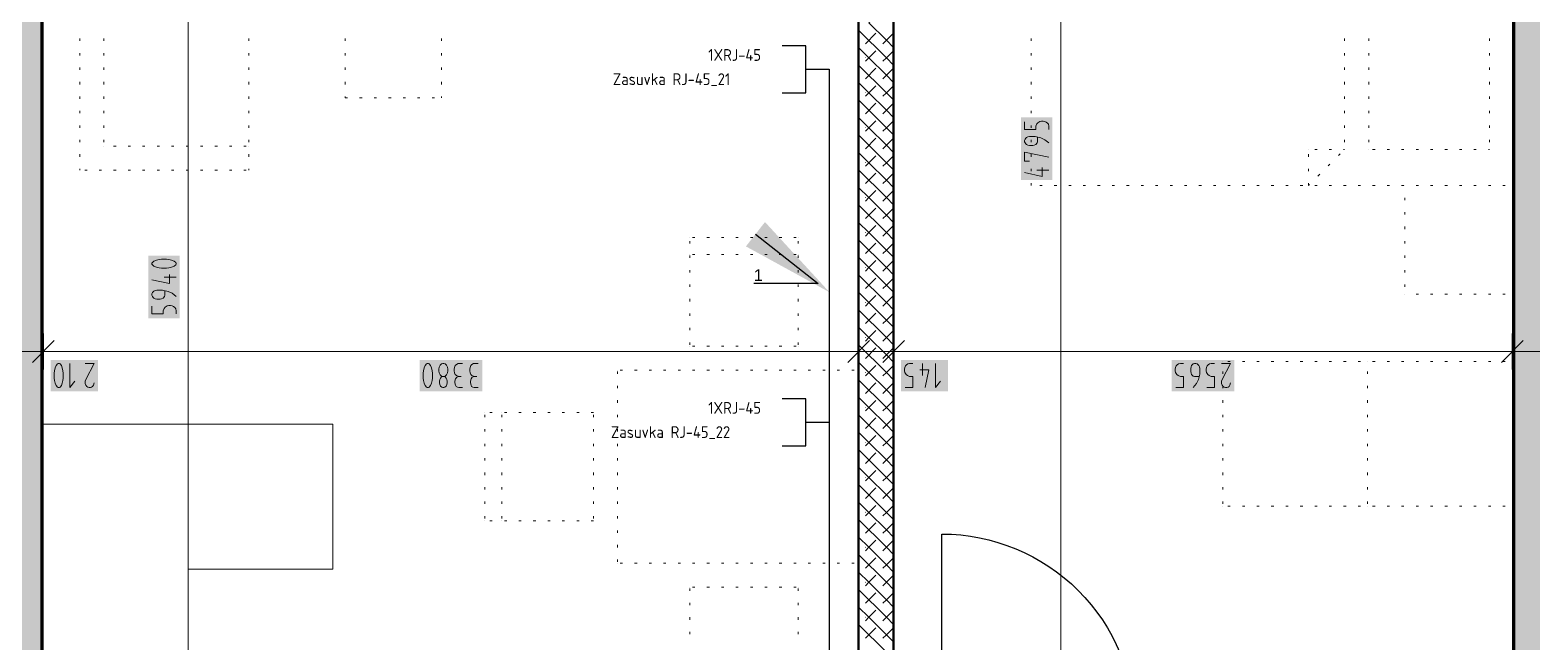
# Model space of a CAD drawing. Header units: millimetres. Extents: x 0 to 594, y 0 to 420.
# Drawn here: x 347 to 410.9, y 294.7 to 320.7 of the extents above; entities that cross this region are included whole.
import ezdxf
from ezdxf import colors
from ezdxf.entities.mleader import LeaderData, LeaderLine
from ezdxf.enums import TextEntityAlignment as Align
from ezdxf.math import Vec2, Vec3

# ---------------------------------------------------------------- set-up
doc = ezdxf.new("R2010")
doc.units = ezdxf.units.MM
doc.header["$LTSCALE"] = 8
for name, color, linetype in [('DESC', 1, 'Continuous'), ('PDF_Dvere', 7, 'Continuous'), ('PDF_Koty delkove', 7, 'Continuous'), ('PDF_Kuchyne', 7, 'Continuous'), ('PDF_Nabytek', 7, 'Continuous'), ('PDF_Pricky zdene', 7, 'Continuous'), ('PDF_Steny obvodove nosne', 7, 'Continuous'), ('RED_2.5mm^2', 1, 'Continuous'), ('SYMS', 7, 'Continuous'), ('TAGS', 160, 'Continuous')]:
    doc.layers.add(name, color=color, linetype=linetype)
doc.styles.add('WD_IEC', font='isocp2.shx', dxfattribs={"width": 0.9, "height": 4})

# ---------------------------------------------------------------- blocks, each defined once
blk = doc.blocks.new('RJ45Zasuvka_')
at = {"layer": 'SYMS'}
for p, q in [((0, 0), (0, 1)), ((-1, 0), (-1, -1)), ((1, 0), (-1, 0)), ((1, -1), (1, 0))]:
    blk.add_line(p, q, dxfattribs=at)
at = {"style": 'WD_IEC'}
for tag, height, p in [('INST', 2.7, (-6.093, 12.868)), ('LOC', 2.7, (-6.093, 9.868)), ('TAG1', 2.5, (-6, 6.828)), ('XREF', 2.7, (-6, -2.915)), ('DESC1', 2.7, (-6, -5.715)), ('DESC2', 2.7, (-6, -8.955)), ('DESC3', 2.7, (-6, -12.195))]:
    blk.add_attdef(tag, text='', height=height, dxfattribs=at).set_placement(p, align=Align.RIGHT)
for tag, p, height, flags in [('MFG', (3.917, 14.122), 1.5, 9), ('CAT', (3.917, 11.622), 1.5, 9), ('X2TERM01', (0, 1), 0.08, 1), ('ASSYCODE', (2.5, -0.75), 1, 1), ('FAMILY', (2.5, -2.25), 1, 1)]:
    blk.add_attdef(tag, p, '', height=height, dxfattribs=dict(at, flags=flags))
at = {"style": 'WD_IEC', "width": 0.8}
blk.add_attdef('TERM01', text='', height=2, rotation=90, dxfattribs=at).set_placement((-1, 1), align=Align.RIGHT)

msp = doc.modelspace()

# ---------------------------------------------------------------- linework, layer by layer
at = {"layer": 'PDF_Dvere', "lineweight": 25}
msp.add_lwpolyline([(385.782, 291.046), (385.782, 299.246, -0.414214), (393.982, 291.046), (393.788, 291.046)], format="xyb", dxfattribs=at)
at = {"layer": 'PDF_Koty delkove', "lineweight": 18}
for points in [[(390.838, 253.839), (390.838, 256.401), (390.838, 259.169), (390.838, 261.649), (390.838, 289.56), (390.838, 291.046), (390.838, 340.194), (390.838, 344.089), (390.838, 360.489)], [(353.751, 253.839), (353.751, 256.453), (353.751, 264.96), (353.751, 266.549), (353.751, 276.286), (353.751, 277.824), (353.751, 279.31), (353.751, 340.194), (353.751, 344.089)], [(389.3, 316.771), (389.3, 316.442), (389.778, 316.442), (389.778, 316.579), (389.813, 316.675), (389.864, 316.73), (389.949, 316.784), (390.017, 316.798), (390.086, 316.798), (390.154, 316.784), (390.222, 316.757), (390.273, 316.716), (390.308, 316.661), (390.325, 316.579), (390.325, 316.442)], [(390.325, 315.867), (390.154, 316.004), (389.983, 316.087), (389.744, 316.141), (389.504, 316.141), (389.437, 316.127), (389.386, 316.1), (389.352, 316.073), (389.317, 316.032), (389.3, 315.976), (389.3, 315.922), (389.317, 315.867), (389.352, 315.826), (389.386, 315.799), (389.437, 315.771), (389.504, 315.757), (389.642, 315.757), (389.709, 315.771), (389.778, 315.799), (389.829, 315.867), (389.847, 315.922), (389.847, 316.114)], [(389.504, 315.1), (389.3, 315.1), (389.3, 315.484), (390.325, 315.265)], [(390.052, 314.827), (390.052, 314.443), (389.3, 314.608)], [(390.325, 314.717), (389.813, 314.717)], [(352.828, 310.93), (352.623, 310.93), (352.521, 310.916), (352.401, 310.889), (352.299, 310.848), (352.23, 310.793), (352.214, 310.765), (352.214, 310.711), (352.23, 310.683), (352.299, 310.629), (352.401, 310.588), (352.521, 310.56)], [(352.521, 310.56), (352.623, 310.546), (352.828, 310.546), (352.93, 310.56), (353.05, 310.588), (353.153, 310.629), (353.221, 310.683), (353.239, 310.711), (353.239, 310.765), (353.221, 310.793), (353.153, 310.848), (353.05, 310.889), (352.93, 310.916), (352.828, 310.93)], [(352.965, 310.273), (352.965, 309.889), (352.214, 310.054)], [(353.239, 309.342), (353.068, 309.479), (352.896, 309.561), (352.658, 309.616), (352.418, 309.616), (352.35, 309.602), (352.299, 309.575), (352.265, 309.547), (352.23, 309.506), (352.214, 309.451), (352.214, 309.397), (352.23, 309.342), (352.265, 309.301), (352.299, 309.274), (352.35, 309.246), (352.418, 309.232), (352.555, 309.232), (352.623, 309.246), (352.691, 309.274), (352.743, 309.342), (352.76, 309.397), (352.76, 309.589)], [(353.239, 310.163), (352.726, 310.163)], [(352.214, 308.931), (352.214, 308.603), (352.691, 308.603), (352.691, 308.74), (352.726, 308.835), (352.777, 308.89), (352.863, 308.945), (352.93, 308.959), (352.999, 308.959), (353.068, 308.945), (353.135, 308.918), (353.186, 308.876), (353.221, 308.822), (353.239, 308.74), (353.239, 308.603)], [(347.601, 307.774), (347.601, 307.005), (347.601, 306.236)], [(382.246, 307.774), (382.246, 307.005), (382.246, 306.236)], [(383.732, 307.774), (383.732, 307.005), (383.732, 306.236)], [(410.023, 307.774), (410.023, 307.005), (410.023, 306.236)], [(348.063, 307.466), (347.14, 306.544)], [(382.707, 307.466), (381.785, 306.544)], [(384.194, 307.466), (383.271, 306.544)], [(410.485, 307.466), (409.562, 306.544)], [(496.84, 307.005), (485.538, 307.005), (476.75, 307.005), (455.328, 307.005), (452.561, 307.005), (441.329, 307.005), (431.804, 307.005), (426.26, 307.005), (422.64, 307.005), (412.176, 307.005), (410.023, 307.005), (405.611, 307.005), (383.732, 307.005), (382.246, 307.005), (347.601, 307.005), (345.449, 307.005), (310.804, 307.005)], [(348.719, 306.492), (348.719, 305.468), (348.938, 305.74)], [(349.377, 306.492), (349.76, 306.492), (349.404, 305.809), (349.377, 305.74), (349.377, 305.638), (349.404, 305.57), (349.445, 305.519), (349.486, 305.484), (349.541, 305.468), (349.595, 305.468), (349.65, 305.484), (349.691, 305.519), (349.732, 305.57), (349.76, 305.671)], [(363.746, 306.081), (363.746, 305.876), (363.76, 305.775), (363.787, 305.655), (363.828, 305.553), (363.883, 305.484), (363.911, 305.468), (363.965, 305.468), (363.993, 305.484), (364.047, 305.553), (364.088, 305.655), (364.116, 305.775), (364.13, 305.876), (364.13, 306.081), (364.116, 306.184), (364.088, 306.304), (364.047, 306.406), (363.993, 306.475), (363.965, 306.492), (363.911, 306.492), (363.883, 306.475)], [(363.883, 306.475), (363.828, 306.406), (363.787, 306.304), (363.76, 306.184), (363.746, 306.081)], [(364.773, 306.099), (364.787, 306.184), (364.787, 306.253), (364.773, 306.338), (364.732, 306.424), (364.677, 306.475), (364.622, 306.492), (364.568, 306.492), (364.513, 306.475), (364.458, 306.424), (364.417, 306.338), (364.403, 306.253)], [(365.416, 306.492), (365.225, 306.492), (365.157, 306.458), (365.101, 306.406), (365.074, 306.321), (365.06, 306.253), (365.06, 306.184), (365.074, 306.099), (365.101, 306.031), (365.157, 305.98), (365.252, 305.945)], [(366.073, 306.492), (365.882, 306.492), (365.814, 306.458), (365.759, 306.406), (365.731, 306.321), (365.717, 306.253), (365.717, 306.184), (365.731, 306.099), (365.759, 306.031), (365.814, 305.98), (365.909, 305.945)], [(384.22, 305.468), (384.549, 305.468), (384.549, 305.945), (384.412, 305.945), (384.317, 305.98), (384.262, 306.031), (384.207, 306.116), (384.193, 306.184), (384.193, 306.253), (384.207, 306.321), (384.234, 306.389), (384.275, 306.44), (384.33, 306.475), (384.412, 306.492)], [(384.412, 306.492), (384.549, 306.492)], [(384.96, 306.492), (384.96, 305.98)], [(385.507, 306.492), (385.507, 305.468), (385.726, 305.74)], [(395.727, 305.468), (396.056, 305.468), (396.056, 305.945), (395.919, 305.945), (395.824, 305.98), (395.769, 306.031), (395.714, 306.116), (395.7, 306.184), (395.7, 306.253), (395.714, 306.321), (395.741, 306.389), (395.783, 306.44), (395.837, 306.475), (395.919, 306.492), (396.056, 306.492)], [(396.398, 306.031), (396.371, 306.081), (396.357, 306.15), (396.357, 306.286), (396.371, 306.355), (396.398, 306.406), (396.426, 306.44), (396.467, 306.475), (396.522, 306.492), (396.576, 306.492), (396.631, 306.475), (396.672, 306.44), (396.699, 306.406), (396.727, 306.355), (396.741, 306.286), (396.741, 306.048), (396.686, 305.809), (396.604, 305.638), (396.467, 305.468)], [(397.042, 305.468), (397.37, 305.468), (397.37, 305.945), (397.233, 305.945), (397.138, 305.98), (397.083, 306.031), (397.028, 306.116), (397.014, 306.184), (397.014, 306.253), (397.028, 306.321), (397.056, 306.389), (397.097, 306.44), (397.151, 306.475), (397.233, 306.492), (397.37, 306.492)], [(397.672, 306.492), (398.055, 306.492), (397.699, 305.809), (397.672, 305.74), (397.672, 305.638), (397.699, 305.57), (397.74, 305.519), (397.781, 305.484), (397.836, 305.468), (397.89, 305.468), (397.945, 305.484), (397.986, 305.519), (398.027, 305.57), (398.055, 305.671)], [(364.403, 306.253), (364.403, 306.184), (364.417, 306.099), (364.458, 306.014), (364.513, 305.963), (364.54, 305.945), (364.65, 305.945), (364.677, 305.963), (364.732, 306.014), (364.773, 306.099)], [(364.65, 305.945), (364.677, 305.928), (364.718, 305.876), (364.745, 305.809), (364.759, 305.74), (364.759, 305.671), (364.745, 305.604), (364.718, 305.535), (364.663, 305.484), (364.622, 305.468), (364.568, 305.468), (364.527, 305.484), (364.472, 305.535), (364.444, 305.604), (364.43, 305.671), (364.43, 305.74), (364.444, 305.809), (364.472, 305.876), (364.513, 305.928), (364.54, 305.945)], [(365.416, 305.468), (365.252, 305.468), (365.197, 305.484), (365.143, 305.519), (365.115, 305.57), (365.088, 305.671), (365.088, 305.74), (365.115, 305.843), (365.17, 305.911), (365.252, 305.945), (365.361, 305.945)], [(366.073, 305.468), (365.909, 305.468), (365.854, 305.484), (365.8, 305.519), (365.772, 305.57), (365.745, 305.671), (365.745, 305.74), (365.772, 305.843), (365.827, 305.911), (365.909, 305.945), (366.018, 305.945)], [(384.85, 306.219), (385.234, 306.219), (385.069, 305.468)], [(396.713, 305.945), (396.522, 305.945), (396.467, 305.963), (396.426, 305.996), (396.398, 306.031)]]:
    msp.add_lwpolyline(points, dxfattribs=at)
msp.add_lwpolyline([(348.062, 306.081), (348.062, 305.876), (348.076, 305.775), (348.103, 305.655), (348.145, 305.553), (348.199, 305.484), (348.227, 305.468), (348.281, 305.468), (348.309, 305.484), (348.363, 305.553), (348.404, 305.655), (348.432, 305.775), (348.446, 305.876), (348.446, 306.081), (348.432, 306.184), (348.404, 306.304), (348.363, 306.406), (348.309, 306.475), (348.281, 306.492), (348.227, 306.492), (348.199, 306.475), (348.145, 306.406), (348.103, 306.304), (348.076, 306.184)], close=True, dxfattribs=at)
at = {"layer": 'PDF_Koty delkove', "color": 7, "lineweight": 18, "true_color": 0xffffff, "transparency": 33554559}
for points in [[(390.479, 314.289), (390.479, 316.951), (389.147, 314.289), (389.147, 316.951)], [(353.392, 308.421), (353.392, 311.083), (352.06, 308.421), (352.06, 311.083)], [(349.914, 306.646), (347.909, 306.646), (349.914, 305.314), (347.909, 305.314)], [(366.255, 306.646), (363.593, 306.646), (366.255, 305.314), (363.593, 305.314)], [(386.045, 306.646), (384.04, 306.646), (386.045, 305.314), (384.04, 305.314)], [(398.209, 306.646), (395.547, 306.646), (398.209, 305.314), (395.547, 305.314)]]:
    msp.add_solid(points, dxfattribs=at)
at = {"layer": 'PDF_Kuchyne', "lineweight": 13}
msp.add_lwpolyline([(347.601, 303.91), (359.901, 303.91), (359.901, 297.76), (353.751, 297.76), (353.751, 285.46), (366, 285.46), (366, 279.31), (347.601, 279.31), (347.601, 285.46)], dxfattribs=at)
at = {"layer": 'PDF_Nabytek', "lineweight": 13}
for points in [[(349.148, 320.205), (349.148, 320.307)], [(350.173, 320.205), (350.173, 320.307)], [(356.323, 320.205), (356.323, 320.307)], [(360.423, 320.205), (360.423, 320.307)], [(364.523, 320.205), (364.523, 320.307)], [(389.575, 320.205), (389.575, 320.307)], [(402.9, 320.205), (402.9, 320.307)], [(403.925, 320.205), (403.925, 320.307)], [(409.05, 320.205), (409.05, 320.307)], [(410.075, 320.205), (410.075, 320.307)], [(349.148, 319.59), (349.148, 319.692)], [(350.173, 319.59), (350.173, 319.692)], [(356.323, 319.59), (356.323, 319.692)], [(360.423, 319.59), (360.423, 319.692)], [(364.523, 319.59), (364.523, 319.692)], [(389.575, 319.59), (389.575, 319.692)], [(402.9, 319.59), (402.9, 319.692)], [(403.925, 319.59), (403.925, 319.692)], [(409.05, 319.59), (409.05, 319.692)], [(410.075, 319.59), (410.075, 319.692)], [(349.148, 318.975), (349.148, 319.077)], [(350.173, 318.975), (350.173, 319.077)], [(356.323, 318.975), (356.323, 319.077)], [(360.423, 318.975), (360.423, 319.077)], [(364.523, 318.975), (364.523, 319.077)], [(389.575, 318.975), (389.575, 319.077)], [(402.9, 318.975), (402.9, 319.077)], [(403.925, 318.975), (403.925, 319.077)], [(409.05, 318.975), (409.05, 319.077)], [(410.075, 318.975), (410.075, 319.077)], [(349.148, 318.36), (349.148, 318.462)], [(350.173, 318.36), (350.173, 318.462)], [(356.323, 318.36), (356.323, 318.462)], [(360.423, 318.36), (360.423, 318.462)], [(364.523, 318.36), (364.523, 318.462)], [(389.575, 318.36), (389.575, 318.462)], [(402.9, 318.36), (402.9, 318.462)], [(403.925, 318.36), (403.925, 318.462)], [(409.05, 318.36), (409.05, 318.462)], [(410.075, 318.36), (410.075, 318.462)], [(349.148, 317.745), (349.148, 317.847)], [(350.173, 317.745), (350.173, 317.847)], [(356.323, 317.745), (356.323, 317.847)], [(360.423, 317.783), (360.423, 317.847)], [(360.423, 317.783), (360.423, 317.783)], [(360.423, 317.783), (360.423, 317.783)], [(360.527, 317.783), (360.425, 317.783)], [(361.142, 317.783), (361.04, 317.783)], [(361.757, 317.783), (361.655, 317.783)], [(362.372, 317.783), (362.27, 317.783)], [(362.987, 317.783), (362.885, 317.783)], [(363.602, 317.783), (363.5, 317.783)], [(364.217, 317.783), (364.115, 317.783)], [(364.523, 317.783), (364.523, 317.847)], [(364.523, 317.783), (364.523, 317.783)], [(364.523, 317.783), (364.523, 317.783)], [(389.575, 317.745), (389.575, 317.847)], [(402.9, 317.745), (402.9, 317.847)], [(403.925, 317.745), (403.925, 317.847)], [(409.05, 317.745), (409.05, 317.847)], [(410.075, 317.745), (410.075, 317.847)], [(349.148, 317.13), (349.148, 317.232)], [(349.148, 316.515), (349.148, 316.617)], [(350.173, 317.13), (350.173, 317.232)], [(350.173, 316.515), (350.173, 316.617)], [(356.323, 317.13), (356.323, 317.232)], [(356.323, 316.515), (356.323, 316.617)], [(389.575, 317.13), (389.575, 317.232)], [(389.575, 316.515), (389.575, 316.617)], [(402.9, 317.13), (402.9, 317.232)], [(402.9, 316.515), (402.9, 316.617)], [(403.925, 317.13), (403.925, 317.232)], [(403.925, 316.515), (403.925, 316.617)], [(409.05, 317.13), (409.05, 317.232)], [(409.05, 316.515), (409.05, 316.617)], [(410.075, 317.13), (410.075, 317.232)], [(410.075, 316.515), (410.075, 316.617)], [(349.148, 315.9), (349.148, 316.002)], [(350.173, 315.9), (350.173, 316.002)], [(356.323, 315.9), (356.323, 316.002)], [(389.575, 315.9), (389.575, 316.002)], [(402.9, 315.9), (402.9, 316.002)], [(403.925, 315.9), (403.925, 316.002)], [(409.05, 315.9), (409.05, 316.002)], [(410.075, 315.9), (410.075, 316.002)], [(349.148, 315.285), (349.148, 315.387)], [(350.173, 315.733), (350.173, 315.733)], [(350.173, 315.733), (350.173, 315.733)], [(350.687, 315.733), (350.585, 315.733)], [(351.302, 315.733), (351.2, 315.733)], [(351.917, 315.733), (351.815, 315.733)], [(352.532, 315.733), (352.43, 315.733)], [(353.147, 315.733), (353.045, 315.733)], [(353.762, 315.733), (353.66, 315.733)], [(354.377, 315.733), (354.275, 315.733)], [(354.992, 315.733), (354.89, 315.733)], [(355.607, 315.733), (355.505, 315.733)], [(356.222, 315.733), (356.12, 315.733)], [(356.323, 315.733), (356.323, 315.733)], [(356.323, 315.285), (356.323, 315.387)], [(389.575, 315.285), (389.575, 315.387)], [(401.362, 315.595), (401.362, 315.595)], [(401.362, 315.595), (401.362, 315.595)], [(401.362, 315.285), (401.362, 315.387)], [(401.732, 315.595), (401.629, 315.595)], [(402.347, 315.595), (402.244, 315.595)], [(402.638, 315.333), (402.71, 315.405)], [(402.9, 315.595), (402.859, 315.595)], [(402.9, 315.595), (402.9, 315.595)], [(402.9, 315.595), (402.9, 315.595)], [(402.9, 315.595), (402.9, 315.595)], [(403.925, 315.595), (403.925, 315.595)], [(403.925, 315.595), (403.925, 315.595)], [(404.192, 315.595), (404.089, 315.595)], [(404.807, 315.595), (404.704, 315.595)], [(405.422, 315.595), (405.319, 315.595)], [(406.037, 315.595), (405.934, 315.595)], [(406.652, 315.595), (406.549, 315.595)], [(407.267, 315.595), (407.164, 315.595)], [(407.882, 315.595), (407.779, 315.595)], [(408.497, 315.595), (408.394, 315.595)], [(409.05, 315.595), (409.009, 315.595)], [(409.05, 315.595), (409.05, 315.595)], [(409.05, 315.595), (409.05, 315.595)], [(410.075, 315.285), (410.075, 315.387)], [(349.148, 314.708), (349.148, 314.772)], [(349.148, 314.708), (349.148, 314.708)], [(349.148, 314.708), (349.148, 314.708)], [(349.457, 314.708), (349.355, 314.708)], [(350.072, 314.708), (349.97, 314.708)], [(350.687, 314.708), (350.585, 314.708)], [(351.302, 314.708), (351.2, 314.708)], [(351.917, 314.708), (351.815, 314.708)], [(352.532, 314.708), (352.43, 314.708)], [(353.147, 314.708), (353.045, 314.708)], [(353.762, 314.708), (353.66, 314.708)], [(354.377, 314.708), (354.275, 314.708)], [(354.992, 314.708), (354.89, 314.708)], [(355.607, 314.708), (355.505, 314.708)], [(356.222, 314.708), (356.12, 314.708)], [(356.323, 314.708), (356.323, 314.772)], [(356.323, 314.708), (356.323, 314.708)], [(356.323, 314.708), (356.323, 314.708)], [(389.575, 314.67), (389.575, 314.772)], [(401.362, 314.67), (401.362, 314.772)], [(402.203, 314.898), (402.275, 314.97)], [(410.075, 314.67), (410.075, 314.772)], [(389.575, 314.057), (389.575, 314.157)], [(389.575, 314.057), (389.575, 314.057)], [(389.575, 314.057), (389.575, 314.057)], [(390.047, 314.057), (389.944, 314.057)], [(390.662, 314.057), (390.559, 314.057)], [(391.277, 314.057), (391.174, 314.057)], [(391.892, 314.057), (391.789, 314.057)], [(392.507, 314.057), (392.404, 314.057)], [(393.122, 314.057), (393.019, 314.057)], [(393.737, 314.057), (393.634, 314.057)], [(394.352, 314.057), (394.249, 314.057)], [(394.967, 314.057), (394.864, 314.057)], [(395.582, 314.057), (395.479, 314.057)], [(396.197, 314.057), (396.094, 314.057)], [(396.812, 314.057), (396.709, 314.057)], [(397.427, 314.057), (397.324, 314.057)], [(398.042, 314.057), (397.939, 314.057)], [(398.657, 314.057), (398.554, 314.057)], [(399.272, 314.057), (399.169, 314.057)], [(399.887, 314.057), (399.784, 314.057)], [(400.502, 314.057), (400.399, 314.057)], [(401.117, 314.057), (401.014, 314.057)], [(401.406, 314.101), (401.362, 314.057), (401.362, 314.157)], [(401.362, 314.057), (401.362, 314.057)], [(401.362, 314.057), (401.362, 314.057)], [(401.732, 314.057), (401.629, 314.057)], [(401.768, 314.463), (401.841, 314.536)], [(402.347, 314.057), (402.244, 314.057)], [(402.962, 314.057), (402.859, 314.057)], [(403.577, 314.057), (403.474, 314.057)], [(404.192, 314.057), (404.089, 314.057)], [(404.807, 314.057), (404.704, 314.057)], [(405.422, 314.057), (405.319, 314.057)], [(405.462, 314.055), (405.462, 314.057)], [(405.462, 314.057), (405.462, 314.057)], [(406.037, 314.057), (405.934, 314.057)], [(406.652, 314.057), (406.549, 314.057)], [(407.267, 314.057), (407.164, 314.057)], [(407.882, 314.057), (407.779, 314.057)], [(408.497, 314.057), (408.394, 314.057)], [(409.112, 314.057), (409.009, 314.057)], [(409.727, 314.057), (409.624, 314.057)], [(410.075, 314.057), (410.075, 314.157)], [(410.075, 314.057), (410.075, 314.057)], [(410.075, 314.057), (410.075, 314.057)], [(410.075, 314.055), (410.075, 314.057)], [(410.075, 314.057), (410.075, 314.057)], [(405.462, 313.44), (405.462, 313.542)], [(410.075, 313.44), (410.075, 313.542)], [(405.462, 312.825), (405.462, 312.927)], [(410.075, 312.825), (410.075, 312.927)], [(405.462, 312.21), (405.462, 312.312)], [(410.075, 312.21), (410.075, 312.312)], [(375.067, 311.851), (375.067, 311.851)], [(375.067, 311.851), (375.067, 311.851)], [(375.067, 311.595), (375.067, 311.697)], [(375.287, 311.851), (375.185, 311.851)], [(375.902, 311.851), (375.8, 311.851)], [(376.517, 311.851), (376.415, 311.851)], [(377.132, 311.851), (377.03, 311.851)], [(377.747, 311.851), (377.645, 311.851)], [(378.362, 311.851), (378.26, 311.851)], [(378.977, 311.851), (378.875, 311.851)], [(379.592, 311.851), (379.49, 311.851)], [(379.679, 311.851), (379.679, 311.851)], [(379.679, 311.851), (379.679, 311.851)], [(379.679, 311.595), (379.679, 311.697)], [(405.462, 311.595), (405.462, 311.697)], [(410.075, 311.595), (410.075, 311.697)], [(375.067, 311.133), (375.067, 311.133)], [(375.067, 310.98), (375.067, 311.082)], [(375.287, 311.133), (375.185, 311.133)], [(375.902, 311.133), (375.8, 311.133)], [(376.517, 311.133), (376.415, 311.133)], [(377.132, 311.133), (377.03, 311.133)], [(377.747, 311.133), (377.645, 311.133)], [(378.362, 311.133), (378.26, 311.133)], [(378.977, 311.133), (378.875, 311.133)], [(379.592, 311.133), (379.49, 311.133)], [(379.679, 311.133), (379.679, 311.133)], [(379.679, 310.98), (379.679, 311.082)], [(405.462, 310.98), (405.462, 311.082)], [(410.075, 310.98), (410.075, 311.082)], [(375.067, 310.365), (375.067, 310.467)], [(379.679, 310.365), (379.679, 310.467)], [(405.462, 310.365), (405.462, 310.467)], [(410.075, 310.365), (410.075, 310.467)], [(375.067, 309.75), (375.067, 309.852)], [(379.679, 309.75), (379.679, 309.852)], [(405.462, 309.75), (405.462, 309.852)], [(410.075, 309.75), (410.075, 309.852)], [(375.067, 309.135), (375.067, 309.237)], [(379.679, 309.135), (379.679, 309.237)], [(405.462, 309.445), (405.462, 309.445)], [(405.462, 309.445), (405.462, 309.445)], [(406.037, 309.445), (405.934, 309.445)], [(406.652, 309.445), (406.549, 309.445)], [(407.267, 309.445), (407.164, 309.445)], [(407.882, 309.445), (407.779, 309.445)], [(408.497, 309.445), (408.394, 309.445)], [(409.112, 309.445), (409.009, 309.445)], [(409.727, 309.445), (409.624, 309.445)], [(410.075, 309.445), (410.075, 309.445)], [(410.075, 309.445), (410.075, 309.445)], [(375.067, 308.52), (375.067, 308.622)], [(379.679, 308.52), (379.679, 308.622)], [(375.067, 307.905), (375.067, 308.007)], [(379.679, 307.905), (379.679, 308.007)], [(375.067, 307.29), (375.067, 307.392)], [(375.067, 307.238), (375.067, 307.238)], [(375.067, 307.238), (375.067, 307.238)], [(375.287, 307.238), (375.185, 307.238)], [(375.902, 307.238), (375.8, 307.238)], [(376.517, 307.238), (376.415, 307.238)], [(377.132, 307.238), (377.03, 307.238)], [(377.747, 307.238), (377.645, 307.238)], [(378.362, 307.238), (378.26, 307.238)], [(378.977, 307.238), (378.875, 307.238)], [(379.592, 307.238), (379.49, 307.238)], [(379.679, 307.29), (379.679, 307.392)], [(379.679, 307.238), (379.679, 307.238)], [(379.679, 307.238), (379.679, 307.238)], [(397.723, 306.575), (397.723, 306.575)], [(397.723, 306.575), (397.723, 306.575)], [(397.723, 306.575), (397.723, 306.575)], [(398.042, 306.575), (397.939, 306.575)], [(398.657, 306.575), (398.554, 306.575)], [(399.272, 306.575), (399.169, 306.575)], [(399.887, 306.575), (399.784, 306.575)], [(400.502, 306.575), (400.399, 306.575)], [(401.117, 306.575), (401.014, 306.575)], [(401.732, 306.575), (401.629, 306.575)], [(402.347, 306.575), (402.244, 306.575)], [(402.962, 306.575), (402.859, 306.575)], [(403.577, 306.575), (403.474, 306.575)], [(403.873, 306.575), (403.873, 306.575)], [(404.192, 306.575), (404.089, 306.575)], [(404.807, 306.575), (404.704, 306.575)], [(405.422, 306.575), (405.319, 306.575)], [(406.037, 306.575), (405.934, 306.575)], [(406.652, 306.575), (406.549, 306.575)], [(407.267, 306.575), (407.164, 306.575)], [(407.882, 306.575), (407.779, 306.575)], [(408.497, 306.575), (408.394, 306.575)], [(409.112, 306.575), (409.009, 306.575)], [(409.727, 306.575), (409.624, 306.575)], [(410.023, 306.575), (410.023, 306.575)], [(371.996, 306.213), (371.996, 306.213)], [(371.996, 306.213), (371.996, 306.213)], [(371.996, 306.06), (371.996, 306.162)], [(372.212, 306.213), (372.11, 306.213)], [(372.827, 306.213), (372.725, 306.213)], [(373.442, 306.213), (373.34, 306.213)], [(374.057, 306.213), (373.955, 306.213)], [(374.672, 306.213), (374.57, 306.213)], [(375.287, 306.213), (375.185, 306.213)], [(375.902, 306.213), (375.8, 306.213)], [(376.517, 306.213), (376.415, 306.213)], [(377.132, 306.213), (377.03, 306.213)], [(377.747, 306.213), (377.645, 306.213)], [(378.362, 306.213), (378.26, 306.213)], [(378.977, 306.213), (378.875, 306.213)], [(379.592, 306.213), (379.49, 306.213)], [(380.207, 306.213), (380.105, 306.213)], [(380.822, 306.213), (380.72, 306.213)], [(381.437, 306.213), (381.335, 306.213)], [(382.052, 306.213), (381.95, 306.213)], [(382.246, 306.213), (382.246, 306.213)], [(382.246, 306.213), (382.246, 306.213)], [(382.246, 306.06), (382.246, 306.162)], [(403.873, 306.06), (403.873, 306.162)], [(371.996, 305.445), (371.996, 305.547)], [(382.246, 305.445), (382.246, 305.547)], [(403.873, 305.445), (403.873, 305.547)], [(371.996, 304.83), (371.996, 304.932)], [(382.246, 304.83), (382.246, 304.932)], [(403.873, 304.83), (403.873, 304.932)], [(366.359, 304.419), (366.359, 304.419)], [(366.359, 304.419), (366.359, 304.419)], [(366.359, 304.215), (366.359, 304.317)], [(366.677, 304.419), (366.575, 304.419)], [(367.076, 304.419), (367.076, 304.419)], [(367.076, 304.215), (367.076, 304.317)], [(367.292, 304.419), (367.19, 304.419)], [(367.907, 304.419), (367.805, 304.419)], [(368.522, 304.419), (368.42, 304.419)], [(369.137, 304.419), (369.035, 304.419)], [(369.752, 304.419), (369.65, 304.419)], [(370.367, 304.419), (370.265, 304.419)], [(370.971, 304.419), (370.88, 304.419)], [(370.971, 304.419), (370.971, 304.419)], [(370.971, 304.215), (370.971, 304.317)], [(371.996, 304.215), (371.996, 304.317)], [(382.246, 304.215), (382.246, 304.317)], [(403.873, 304.215), (403.873, 304.317)], [(366.359, 303.6), (366.359, 303.702)], [(367.076, 303.6), (367.076, 303.702)], [(370.971, 303.6), (370.971, 303.702)], [(371.996, 303.6), (371.996, 303.702)], [(382.246, 303.6), (382.246, 303.702)], [(403.873, 303.6), (403.873, 303.702)], [(366.359, 302.985), (366.359, 303.087)], [(367.076, 302.985), (367.076, 303.087)], [(370.971, 302.985), (370.971, 303.087)], [(371.996, 302.985), (371.996, 303.087)], [(382.246, 302.985), (382.246, 303.087)], [(403.873, 302.985), (403.873, 303.087)], [(366.359, 302.37), (366.359, 302.472)], [(367.076, 302.37), (367.076, 302.472)], [(370.971, 302.37), (370.971, 302.472)], [(371.996, 302.37), (371.996, 302.472)], [(382.246, 302.37), (382.246, 302.472)], [(403.873, 302.37), (403.873, 302.472)], [(366.359, 301.755), (366.359, 301.857)], [(367.076, 301.755), (367.076, 301.857)], [(370.971, 301.755), (370.971, 301.857)], [(371.996, 301.755), (371.996, 301.857)], [(382.246, 301.755), (382.246, 301.857)], [(403.873, 301.755), (403.873, 301.857)], [(366.359, 301.14), (366.359, 301.242)], [(367.076, 301.14), (367.076, 301.242)], [(370.971, 301.14), (370.971, 301.242)], [(371.996, 301.14), (371.996, 301.242)], [(382.246, 301.14), (382.246, 301.242)], [(403.873, 301.14), (403.873, 301.242)], [(366.359, 300.525), (366.359, 300.627)], [(366.359, 299.91), (366.359, 300.012)], [(367.076, 300.525), (367.076, 300.627)], [(367.076, 299.91), (367.076, 300.012)], [(370.971, 300.525), (370.971, 300.627)], [(370.971, 299.91), (370.971, 300.012)], [(371.996, 300.525), (371.996, 300.627)], [(371.996, 299.91), (371.996, 300.012)], [(382.246, 300.525), (382.246, 300.627)], [(382.246, 299.91), (382.246, 300.012)], [(397.723, 300.425), (397.723, 300.425)], [(397.723, 300.425), (397.723, 300.425)], [(397.723, 300.425), (397.723, 300.425)], [(398.042, 300.425), (397.939, 300.425)], [(398.657, 300.425), (398.554, 300.425)], [(399.272, 300.425), (399.169, 300.425)], [(399.887, 300.425), (399.784, 300.425)], [(400.502, 300.425), (400.399, 300.425)], [(401.117, 300.425), (401.014, 300.425)], [(401.732, 300.425), (401.629, 300.425)], [(402.347, 300.425), (402.244, 300.425)], [(402.962, 300.425), (402.859, 300.425)], [(403.577, 300.425), (403.474, 300.425)], [(403.873, 300.525), (403.873, 300.627)], [(403.873, 300.425), (403.873, 300.425)], [(404.192, 300.425), (404.089, 300.425)], [(404.807, 300.425), (404.704, 300.425)], [(405.422, 300.425), (405.319, 300.425)], [(406.037, 300.425), (405.934, 300.425)], [(406.652, 300.425), (406.549, 300.425)], [(407.267, 300.425), (407.164, 300.425)], [(407.882, 300.425), (407.779, 300.425)], [(408.497, 300.425), (408.394, 300.425)], [(409.112, 300.425), (409.009, 300.425)], [(409.727, 300.425), (409.624, 300.425)], [(410.023, 300.425), (410.023, 300.425)], [(366.359, 299.807), (366.359, 299.807)], [(366.359, 299.807), (366.359, 299.807)], [(366.677, 299.807), (366.575, 299.807)], [(367.076, 299.807), (367.076, 299.807)], [(367.292, 299.807), (367.19, 299.807)], [(367.907, 299.807), (367.805, 299.807)], [(368.522, 299.807), (368.42, 299.807)], [(369.137, 299.807), (369.035, 299.807)], [(369.752, 299.807), (369.65, 299.807)], [(370.367, 299.807), (370.265, 299.807)], [(370.971, 299.807), (370.88, 299.807)], [(370.971, 299.807), (370.971, 299.807)], [(370.971, 299.807), (370.971, 299.807)], [(371.996, 299.295), (371.996, 299.397)], [(382.246, 299.295), (382.246, 299.397)], [(371.996, 298.68), (371.996, 298.782)], [(382.246, 298.68), (382.246, 298.782)], [(371.996, 298.065), (371.996, 298.167)], [(382.246, 298.065), (382.246, 298.167)], [(371.996, 298.013), (371.996, 298.013)], [(371.996, 298.013), (371.996, 298.013)], [(372.212, 298.013), (372.11, 298.013)], [(372.827, 298.013), (372.725, 298.013)], [(373.442, 298.013), (373.34, 298.013)], [(374.057, 298.013), (373.955, 298.013)], [(374.672, 298.013), (374.57, 298.013)], [(375.287, 298.013), (375.185, 298.013)], [(375.902, 298.013), (375.8, 298.013)], [(376.517, 298.013), (376.415, 298.013)], [(377.132, 298.013), (377.03, 298.013)], [(377.747, 298.013), (377.645, 298.013)], [(378.362, 298.013), (378.26, 298.013)], [(378.977, 298.013), (378.875, 298.013)], [(379.592, 298.013), (379.49, 298.013)], [(380.207, 298.013), (380.105, 298.013)], [(380.822, 298.013), (380.72, 298.013)], [(381.437, 298.013), (381.335, 298.013)], [(382.052, 298.013), (381.95, 298.013)], [(382.246, 298.013), (382.246, 298.013)], [(382.246, 298.013), (382.246, 298.013)], [(375.067, 296.988), (375.067, 296.988)], [(375.067, 296.988), (375.067, 296.988)], [(375.067, 296.835), (375.067, 296.937)], [(375.287, 296.988), (375.185, 296.988)], [(375.902, 296.988), (375.8, 296.988)], [(376.517, 296.988), (376.415, 296.988)], [(377.132, 296.988), (377.03, 296.988)], [(377.747, 296.988), (377.645, 296.988)], [(378.362, 296.988), (378.26, 296.988)], [(378.977, 296.988), (378.875, 296.988)], [(379.592, 296.988), (379.49, 296.988)], [(379.679, 296.988), (379.679, 296.988)], [(379.679, 296.988), (379.679, 296.988)], [(379.679, 296.835), (379.679, 296.937)], [(375.067, 296.22), (375.067, 296.322)], [(379.679, 296.22), (379.679, 296.322)], [(375.067, 295.605), (375.067, 295.707)], [(379.679, 295.605), (379.679, 295.707)], [(375.067, 294.99), (375.067, 295.092)], [(379.679, 294.99), (379.679, 295.092)]]:
    msp.add_lwpolyline(points, dxfattribs=at)
for points in [[(397.723, 306.162), (397.723, 306.06)], [(397.723, 305.547), (397.723, 305.445)], [(397.723, 304.932), (397.723, 304.83)], [(397.723, 304.317), (397.723, 304.215)], [(397.723, 303.702), (397.723, 303.6)], [(397.723, 303.087), (397.723, 302.985)], [(397.723, 302.472), (397.723, 302.37)], [(397.723, 301.857), (397.723, 301.755)], [(397.723, 301.242), (397.723, 301.14)], [(397.723, 300.627), (397.723, 300.525)]]:
    msp.add_lwpolyline(points, close=True, dxfattribs=at)
at = {"layer": 'PDF_Pricky zdene', "lineweight": 50}
msp.add_lwpolyline([(383.732, 291.046), (383.732, 340.194), (383.732, 340.348), (382.246, 340.348), (382.246, 340.194), (382.246, 291.046), (383.732, 291.046)], close=True, dxfattribs=at)
at = {"layer": 'PDF_Pricky zdene', "lineweight": 9}
for points in [[(383.425, 320.233), (382.682, 320.976), (382.979, 321.273)], [(383.425, 319.49), (382.246, 320.668)], [(382.533, 320.084), (382.979, 320.53)], [(383.425, 320.233), (383.722, 320.53)], [(382.682, 319.49), (382.246, 319.925)], [(383.732, 319.925), (383.425, 320.233), (383.276, 320.084)], [(383.425, 318.003), (382.246, 319.182)], [(382.533, 319.341), (382.682, 319.49)], [(383.425, 318.747), (382.682, 319.49), (382.979, 319.787)], [(383.276, 319.341), (383.425, 319.49)], [(383.732, 319.182), (383.425, 319.49), (383.722, 319.787)], [(382.533, 318.598), (382.979, 319.044)], [(383.732, 318.439), (383.425, 318.747), (383.276, 318.598)], [(383.425, 318.747), (383.722, 319.044)], [(382.682, 318.003), (382.246, 318.439)], [(382.533, 317.855), (382.682, 318.003)], [(382.682, 318.003), (382.979, 318.301)], [(383.425, 317.26), (382.682, 318.003)], [(383.276, 317.855), (383.425, 318.003)], [(383.732, 317.696), (383.425, 318.003), (383.722, 318.301)], [(383.425, 316.517), (382.246, 317.696)], [(382.533, 317.112), (382.979, 317.558)], [(383.732, 316.953), (383.425, 317.26), (383.276, 317.112)], [(383.425, 317.26), (383.722, 317.558)], [(382.682, 316.517), (382.246, 316.953)], [(383.425, 315.774), (382.682, 316.517), (382.979, 316.814)], [(383.732, 316.21), (383.425, 316.517), (383.722, 316.814)], [(383.732, 314.723), (383.425, 315.031), (382.246, 316.21)], [(382.533, 316.369), (382.682, 316.517)], [(382.533, 315.625), (382.979, 316.071)], [(383.276, 316.369), (383.425, 316.517)], [(383.425, 315.774), (383.722, 316.071)], [(382.682, 315.031), (382.246, 315.467)], [(382.682, 315.031), (382.979, 315.328)], [(383.732, 315.467), (383.425, 315.774), (383.276, 315.625)], [(383.425, 315.031), (383.722, 315.328)], [(383.732, 313.237), (383.425, 313.545), (382.246, 314.723)], [(382.533, 314.882), (382.682, 315.031)], [(383.425, 314.288), (382.682, 315.031)], [(383.276, 314.882), (383.425, 315.031)], [(382.533, 314.139), (382.979, 314.585)], [(383.732, 313.98), (383.425, 314.288), (383.276, 314.139)], [(383.425, 314.288), (383.722, 314.585)], [(382.682, 313.545), (382.246, 313.98)], [(382.533, 313.396), (382.682, 313.545), (382.979, 313.842)], [(383.425, 312.802), (382.682, 313.545)], [(383.276, 313.396), (383.425, 313.545), (383.722, 313.842)], [(383.732, 311.751), (383.425, 312.058), (382.246, 313.237)], [(382.533, 312.653), (382.979, 313.099)], [(383.732, 312.494), (383.425, 312.802), (383.276, 312.653)], [(383.425, 312.802), (383.722, 313.099)], [(383.425, 311.315), (382.682, 312.058), (382.246, 312.494)], [(382.533, 311.91), (382.682, 312.058), (382.979, 312.356)], [(383.276, 311.91), (383.425, 312.058), (383.722, 312.356)], [(383.732, 310.265), (383.425, 310.572), (382.246, 311.751)], [(382.533, 311.167), (382.979, 311.613)], [(383.425, 311.315), (383.722, 311.613)], [(383.425, 309.829), (382.682, 310.572), (382.246, 311.008)], [(382.533, 310.424), (382.682, 310.572), (382.979, 310.869)], [(383.732, 311.008), (383.425, 311.315), (383.276, 311.167)], [(383.276, 310.424), (383.425, 310.572), (383.722, 310.869)], [(383.732, 308.779), (383.425, 309.086), (382.246, 310.265)], [(382.533, 309.681), (382.979, 310.126)], [(383.732, 309.522), (383.425, 309.829), (383.276, 309.681)], [(383.425, 309.829), (383.722, 310.126)], [(383.425, 308.343), (382.682, 309.086), (382.246, 309.522)], [(382.533, 308.937), (382.682, 309.086), (382.979, 309.383)], [(383.276, 308.937), (383.425, 309.086), (383.722, 309.383)], [(383.732, 307.292), (383.425, 307.6), (382.246, 308.779)], [(382.533, 308.194), (382.979, 308.64)], [(383.732, 308.035), (383.425, 308.343), (383.276, 308.194)], [(383.425, 308.343), (383.722, 308.64)], [(383.425, 306.857), (382.682, 307.6), (382.246, 308.035)], [(382.533, 307.451), (382.682, 307.6), (382.979, 307.897)], [(383.276, 307.451), (383.425, 307.6), (383.722, 307.897)], [(383.732, 305.806), (383.425, 306.114), (382.246, 307.292)], [(382.533, 306.708), (382.979, 307.154)], [(383.425, 306.857), (383.722, 307.154)], [(383.425, 305.37), (382.682, 306.114), (382.246, 306.549)], [(382.533, 305.965), (382.682, 306.114), (382.979, 306.411)], [(383.732, 306.549), (383.425, 306.857), (383.276, 306.708)], [(383.276, 305.965), (383.425, 306.114), (383.722, 306.411)], [(383.732, 304.32), (383.425, 304.627), (382.246, 305.806)], [(382.533, 305.222), (382.979, 305.668)], [(383.732, 305.063), (383.425, 305.37), (383.276, 305.222)], [(383.425, 305.37), (383.722, 305.668)], [(383.425, 303.884), (382.682, 304.627), (382.246, 305.063)], [(382.533, 304.479), (382.682, 304.627), (382.979, 304.925)], [(383.276, 304.479), (383.425, 304.627), (383.722, 304.925)], [(383.732, 302.834), (383.425, 303.141), (382.246, 304.32)], [(382.533, 303.736), (382.979, 304.181)], [(383.732, 303.577), (383.425, 303.884), (383.276, 303.736)], [(383.425, 303.884), (383.722, 304.181)], [(383.425, 302.398), (382.682, 303.141), (382.246, 303.577)], [(382.533, 302.992), (382.682, 303.141), (382.979, 303.438)], [(383.276, 302.992), (383.425, 303.141), (383.722, 303.438)], [(383.732, 301.347), (383.425, 301.655), (382.246, 302.834)], [(382.533, 302.249), (382.979, 302.695)], [(383.425, 302.398), (383.722, 302.695)], [(383.425, 300.912), (382.682, 301.655), (382.246, 302.09)], [(382.533, 301.506), (382.682, 301.655), (382.979, 301.952)], [(383.732, 302.09), (383.425, 302.398), (383.276, 302.249)], [(383.276, 301.506), (383.425, 301.655), (383.722, 301.952)], [(383.732, 299.861), (383.425, 300.169), (382.246, 301.347)], [(382.533, 300.763), (382.979, 301.209)], [(383.732, 300.604), (383.425, 300.912), (383.276, 300.763)], [(383.425, 300.912), (383.722, 301.209)], [(383.425, 299.425), (382.682, 300.169), (382.246, 300.604)], [(382.533, 300.02), (382.682, 300.169), (382.979, 300.466)], [(383.276, 300.02), (383.425, 300.169), (383.722, 300.466)], [(383.732, 298.375), (383.425, 298.682), (382.246, 299.861)], [(382.533, 299.277), (382.979, 299.723)], [(383.732, 299.118), (383.425, 299.425), (383.276, 299.277)], [(383.425, 299.425), (383.722, 299.723)], [(383.425, 297.939), (382.682, 298.682), (382.246, 299.118)], [(382.533, 298.534), (382.682, 298.682), (382.979, 298.98)], [(383.276, 298.534), (383.425, 298.682), (383.722, 298.98)], [(383.732, 296.889), (383.425, 297.196), (382.246, 298.375)], [(382.533, 297.791), (382.979, 298.236)], [(383.425, 297.939), (383.722, 298.236)], [(383.425, 296.453), (382.682, 297.196), (382.246, 297.632)], [(382.533, 297.047), (382.682, 297.196), (382.979, 297.493)], [(383.732, 297.632), (383.425, 297.939), (383.276, 297.791)], [(383.276, 297.047), (383.425, 297.196), (383.722, 297.493)], [(383.732, 295.402), (383.425, 295.71), (382.246, 296.889)], [(382.533, 296.304), (382.979, 296.75)], [(383.732, 296.145), (383.425, 296.453), (383.276, 296.304)], [(383.425, 296.453), (383.722, 296.75)], [(383.425, 294.967), (382.682, 295.71), (382.246, 296.145)], [(382.533, 295.561), (382.682, 295.71), (382.979, 296.007)], [(383.276, 295.561), (383.425, 295.71), (383.722, 296.007)], [(383.732, 293.916), (383.425, 294.224), (382.246, 295.402)], [(382.533, 294.818), (382.979, 295.264)], [(383.732, 294.659), (383.425, 294.967), (383.276, 294.818)], [(383.425, 294.967), (383.722, 295.264)]]:
    msp.add_lwpolyline(points, dxfattribs=at)
at = {"layer": 'PDF_Pricky zdene', "lineweight": 9, "transparency": 33554559}
for points in [[(382.533, 319.47), (382.51, 319.493), (382.556, 319.493), (382.533, 319.516)], [(383.425, 319.467), (383.402, 319.49), (383.448, 319.49), (383.425, 319.513)], [(382.533, 317.983), (382.51, 318.006), (382.556, 318.006), (382.533, 318.029)], [(383.425, 317.98), (383.402, 318.003), (383.448, 318.003), (383.425, 318.026)], [(382.533, 316.497), (382.51, 316.52), (382.556, 316.52), (382.533, 316.543)], [(383.425, 316.494), (383.402, 316.517), (383.448, 316.517), (383.425, 316.54)], [(382.533, 315.011), (382.51, 315.034), (382.556, 315.034), (382.533, 315.057)], [(383.425, 315.008), (383.402, 315.031), (383.448, 315.031), (383.425, 315.054)], [(382.533, 313.525), (382.51, 313.548), (382.556, 313.548), (382.533, 313.571)], [(383.425, 313.522), (383.402, 313.545), (383.448, 313.545), (383.425, 313.568)], [(382.533, 312.038), (382.51, 312.061), (382.556, 312.061), (382.533, 312.085)], [(383.425, 312.035), (383.402, 312.058), (383.448, 312.058), (383.425, 312.082)], [(382.533, 310.552), (382.51, 310.575), (382.556, 310.575), (382.533, 310.598)], [(383.425, 310.549), (383.402, 310.572), (383.448, 310.572), (383.425, 310.595)], [(382.533, 309.066), (382.51, 309.089), (382.556, 309.089), (382.533, 309.112)], [(383.425, 309.063), (383.402, 309.086), (383.448, 309.086), (383.425, 309.109)], [(382.533, 307.58), (382.51, 307.603), (382.556, 307.603), (382.533, 307.626)], [(383.425, 307.577), (383.402, 307.6), (383.448, 307.6), (383.425, 307.623)], [(382.533, 306.093), (382.51, 306.116), (382.556, 306.116), (382.533, 306.14)], [(383.425, 306.09), (383.402, 306.114), (383.448, 306.114), (383.425, 306.137)], [(382.533, 304.607), (382.51, 304.63), (382.556, 304.63), (382.533, 304.653)], [(383.425, 304.604), (383.402, 304.627), (383.448, 304.627), (383.425, 304.65)], [(382.533, 303.121), (382.51, 303.144), (382.556, 303.144), (382.533, 303.167)], [(383.425, 303.118), (383.402, 303.141), (383.448, 303.141), (383.425, 303.164)], [(382.533, 301.635), (382.51, 301.658), (382.556, 301.658), (382.533, 301.681)], [(383.425, 301.632), (383.402, 301.655), (383.448, 301.655), (383.425, 301.678)], [(382.533, 300.148), (382.51, 300.172), (382.556, 300.172), (382.533, 300.195)], [(383.425, 300.146), (383.402, 300.169), (383.448, 300.169), (383.425, 300.192)], [(382.533, 298.662), (382.51, 298.685), (382.556, 298.685), (382.533, 298.708)], [(383.425, 298.659), (383.402, 298.682), (383.448, 298.682), (383.425, 298.705)], [(382.533, 297.176), (382.51, 297.199), (382.556, 297.199), (382.533, 297.222)], [(383.425, 297.173), (383.402, 297.196), (383.448, 297.196), (383.425, 297.219)], [(382.533, 295.69), (382.51, 295.713), (382.556, 295.713), (382.533, 295.736)], [(383.425, 295.687), (383.402, 295.71), (383.448, 295.71), (383.425, 295.733)]]:
    msp.add_solid(points, dxfattribs=at)
at = {"layer": 'PDF_Steny obvodove nosne', "lineweight": 70}
msp.add_lwpolyline([(345.5, 342.603), (345.5, 340.194), (345.5, 266.549), (345.5, 256.453), (345.5, 253.993), (347.55, 253.993), (347.55, 256.453), (347.55, 266.549), (347.55, 340.194), (347.55, 342.603)], close=True, dxfattribs=at)
msp.add_lwpolyline([(410.075, 340.348), (410.075, 340.194), (410.075, 256.606), (410.075, 253.993), (412.125, 253.993), (412.125, 256.606), (412.125, 256.914), (412.125, 259.681), (412.125, 283.564), (412.125, 285.05), (412.125, 340.194), (412.125, 342.603), (410.075, 342.603)], dxfattribs=at)
at = {"layer": 'PDF_Steny obvodove nosne', "color": 9, "lineweight": 9, "true_color": 0xc0c0c0, "transparency": 33554559}
for points in [[(345.5, 342.603), (345.5, 253.993), (347.55, 342.603), (347.55, 253.993)], [(412.125, 253.993), (412.125, 342.603), (410.075, 253.993), (410.075, 342.603)]]:
    msp.add_solid(points, dxfattribs=at)
at = {"layer": 'RED_2.5mm^2'}
msp.add_line((381, 319), (381, 291.972), dxfattribs=at)

# ---------------------------------------------------------------- block references
at = {"layer": 'SYMS'}
ref = msp.add_blockref('RJ45Zasuvka_', (380, 319), dxfattribs=dict(at, rotation=270))
ref.add_attrib('TAG1', 'Zasuvka RJ-45_21', dxfattribs={"layer": 'TAGS', "height": 0.5, "style": 'WD_IEC'}).set_placement((376.787, 318.331), align=Align.RIGHT)
ref.add_attrib('DESC1', '1XRJ-45', dxfattribs={"layer": 'DESC', "height": 0.5, "style": 'WD_IEC'}).set_placement((378.097, 319.359), align=Align.RIGHT)
ref = msp.add_blockref('RJ45Zasuvka_', (380, 304), dxfattribs=dict(at, rotation=270))
ref.add_attrib('TAG1', 'Zasuvka RJ-45_22', dxfattribs={"layer": 'TAGS', "height": 0.5, "style": 'WD_IEC'}).set_placement((376.787, 303.331), align=Align.RIGHT)
ref.add_attrib('DESC1', '1XRJ-45', dxfattribs={"layer": 'DESC', "height": 0.5, "style": 'WD_IEC'}).set_placement((378.097, 304.359), align=Align.RIGHT)

# ---------------------------------------------------------------- leaders
ml = msp.add_multileader_mtext('Standard', dxfattribs=at)
ml.set_content('1', color=256)
ml.set_leader_properties()
ml.build(insert=Vec2(0, 0))
ml.multileader.update_dxf_attribs({"text_right_attachment_type": 6, "dogleg_length": 0.36})
ctx = ml.context
ctx.base_point, ctx.char_height, ctx.plane_origin = Vec3(376.002, 310.25), 0.5, Vec3(381.009, 309.523)
ctx.right_attachment, ctx.text_align_type = 6, 2
notes = []
notes.append((ctx, [(0, (1, 1, 0), (380.528, 309.9), (-1, 0), 0.36, [(0, [(381.009, 309.523)], 0, [])])]))
ctx.mtext.insert, ctx.mtext.alignment, ctx.mtext.flow_direction = Vec3(378.168, 310.5), 3, 5
for ctx, leaders in notes:
    for number, flags, end, landing, length, lines in leaders:
        leader = LeaderData()
        leader.index, (leader.has_last_leader_line, leader.has_dogleg_vector, leader.attachment_direction) = number, flags
        leader.last_leader_point, leader.dogleg_vector, leader.dogleg_length = Vec3(end), Vec3(landing), length
        for number, points, colour, breaks in lines:
            line = LeaderLine()
            line.index, line.vertices, line.color, line.breaks = number, Vec3.list(points), colors.encode_raw_color(colour), breaks
            leader.lines.append(line)
        ctx.leaders.append(leader)

doc.saveas('drawing.dxf')
